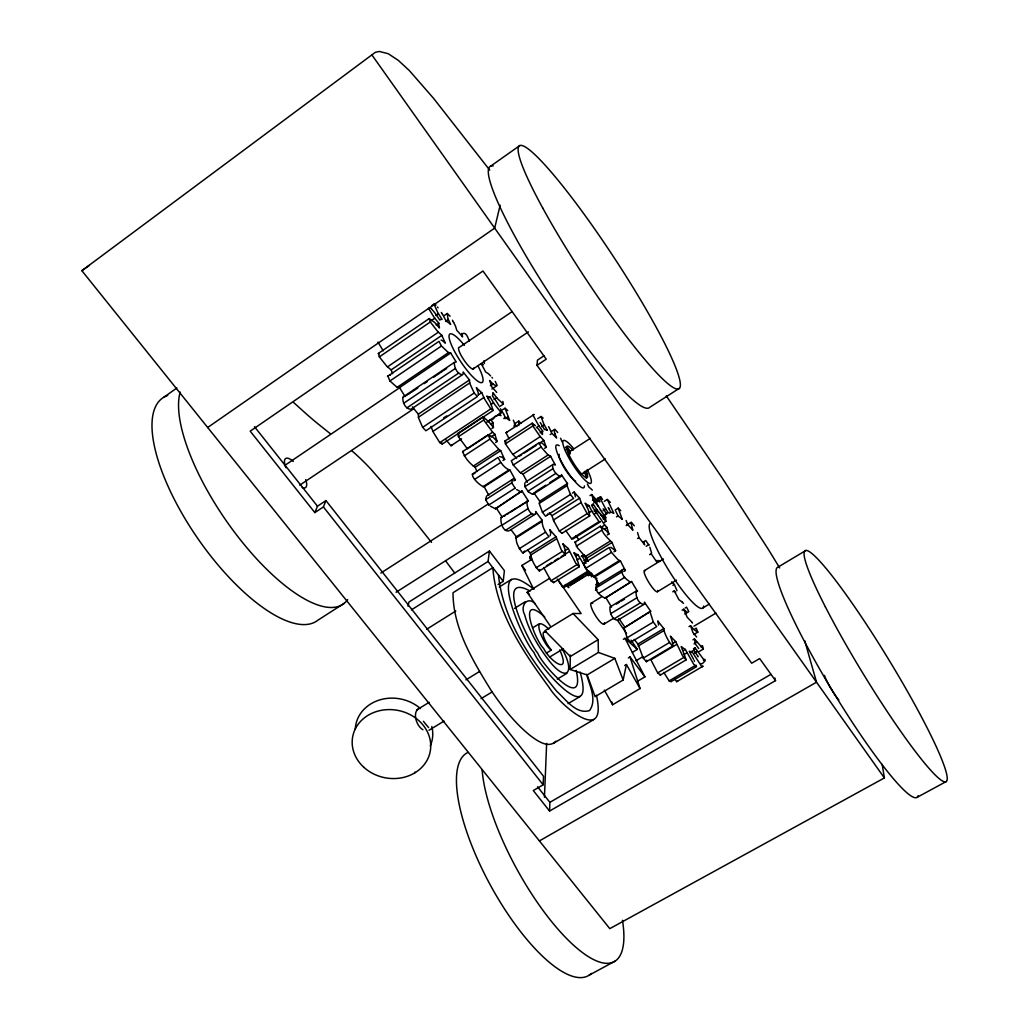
<?xml version="1.0" encoding="UTF-8"?>
<svg xmlns="http://www.w3.org/2000/svg" width="1029" height="1029" viewBox="0 0 1029 1029"><rect width="100%" height="100%" fill="white"/><g stroke="black" fill="none" stroke-linecap="round" stroke-linejoin="round"><path stroke-width="1.5" d="M643.357 604.383C637.954 603.123 635.716 596.434 636.063 591.366M587.16 674.934L595.122 696.659L623.15 680.015L614.827 658.367L587.16 674.934L570.092 669.48L570.298 656.489L544.856 630.751L573.05 613.503L581.141 613.541L558.477 580.382M488.865 505.059L485.649 499.67L486.576 495.978M774.888 678.008L775.506 680.619L549.576 811.058L549.885 802.337L537.55 786.773M498.499 575.134C502.847 619.021 529.472 657.904 556.715 691.256C565.526 699.077 576.099 714.795 589.527 710.576C597.257 699.964 589.656 685.455 586.53 674.342M544.457 797.256L546.643 743.375M575.327 496.814L575.327 496.647A10.02 2.097 57.5 0 0 575.262 495.952L574.143 492.042L572.407 493.148M549.576 811.058L533.305 790.555L543.158 784.805L543.518 776.278L325.949 500.583L317.472 506.204L314.848 512.609L250.201 431.164L482.974 271.013L546.245 359.172L536.997 365.308L751.684 663.229L759.672 658.573L775.506 680.619M554.335 430.688L554.541 432.682A9.493 1.878 57.2 0 0 554.798 433.543M630.931 582.324C626.661 579.944 621.156 575.404 622.03 570.156M539.569 569.539L539.402 570.915L565.358 554.785L565.024 549.254L562.824 543.685A82.654 18.406 57.4 0 0 568.304 548.56L575.738 563.197L579.34 566.683L553.653 582.607L550.978 580.78L543.672 567.571M700.71 663.499C702.833 665.544 707.566 656.849 703.334 659.975M643.871 541.91L644.656 544.843A81.304 16.001 58.4 0 0 639.035 537.614L637.556 532.598M646.675 660.194L646.418 661.686L643.254 658.136L637.954 644.051A80.931 17.326 58.4 0 1 634.16 639.421M635.819 592.254L637.44 591.263A81.304 16.001 58.4 0 1 631.587 581.526L605.078 598.183C600.692 596.061 594.633 591.199 596.164 585.913M536.997 365.308L537.46 360.124L543.994 355.79M484.389 363.52L483.952 360.742M498.049 584.562L503.22 581.321L504.39 570.658L489.444 551.029L408.963 602.029L407.998 606.158M552.65 465.224C552.136 469.52 555.93 474.588 560.226 476.44M676.992 590.646L674.342 584.498L672.876 585.398M503.22 581.321L488.055 561.448L489.444 551.029M561.641 475.051L560.895 476.466L533.035 494.267L533.897 492.788A44.787 9.968 57.4 0 0 539.749 501.174L539.337 503.335A9.956 2.277 57.6 0 0 539.44 504.107L542.412 512.236L545.55 516.185L573.565 498.435L570.452 494.447L567.339 486.408A10.007 2.097 57.6 0 1 567.198 485.598L567.493 483.489A45.019 9.158 57.4 0 1 561.641 475.051L549.756 482.652M547.467 514.641L547.505 514.281A9.968 2.277 57.5 0 0 547.505 513.998M454.342 362.787C454.175 367.147 456.799 373.488 461.841 374.685M631.047 523.092L632.861 530.244A81.304 16.001 58.4 0 0 627.716 524.649L626.146 520.494M524.777 483.077L524.931 486.64L528.224 491.669M414.751 772.882L414.893 772.11M450.085 316.212L447.281 313.485L447.872 318.385A9.814 2.084 56 0 0 448.271 319.414L450.689 324.444A46.254 10.058 56.2 0 0 446.097 321.035L443.332 315.723A9.994 2.148 55.8 0 0 442.547 314.398M539.389 570.992C534.295 566.169 531.247 558.914 530.244 552.972A82.269 19.757 57.4 0 1 527.478 550M600.704 510.152C599.457 508.352 593.283 498.139 597.579 501.689M623.15 680.015L626.429 664.515L624.719 665.531M638.121 646.083L664.052 630.507C666.097 639.048 677.854 656.116 670.406 636.128A81.304 16.001 58.4 0 0 675.744 641.659L682.613 655.872L686.176 659.846L660.335 675.114L657.698 672.889L650.907 659.859L676.645 644.463M500.133 205.208L494.679 228.129L207.678 427.498M478.241 395.2L478.266 393.168A10.251 2.302 56.4 0 0 478.048 392.203L476.311 387.573A46.254 10.058 56.2 0 0 481.726 392.615L483.874 397.606A10.097 2.238 56.6 0 0 484.543 398.918L490.782 408.899L493.135 410.494L442.238 444.078L439.769 442.611L433.608 432.707A9.994 2.572 56.5 0 1 432.952 431.395L430.945 426.366M658.56 625.092L657.763 620.899A81.304 16.001 58.4 0 0 663.834 628.552L664.052 630.507M402.944 397.284C402.146 401.387 405.027 408.912 410.635 409.272M520.854 423.331L518.77 421.093L518.809 425.517M527.041 500.93C526.526 505.046 528.507 514.526 534.758 514.474M524.597 551.055L524.301 551.724M610.094 607.136C609.361 611.2 611.56 619.561 617.439 620.204M542.283 520.365L516.378 536.778C515.349 541.666 518.256 547.479 522.796 553.087L548.959 536.623C545.331 532.366 541.601 526.102 542.283 520.365A82.654 18.406 57.4 0 1 535.685 511.503L535.929 513.703L509.857 530.359M314.848 512.609L323.402 506.937L325.949 500.583M407.214 395.072L403.214 396.885L454.586 362.247L456.284 362.002A46.254 10.058 56.2 0 1 450.715 352.986L399.612 387.56L397.271 387.238A10.213 2.663 55.8 0 1 396.551 386.865L389.914 380.987L387.804 375.868M515.516 495.193L495.476 508.802L522.025 491.039A82.654 18.406 57.4 0 0 528.289 500.789L518.539 507.014M528.289 500.789L501.084 517.458C500.171 521.214 502.306 531.852 508.956 530.977M512.352 479.514L511.773 482.845L515.375 488.556M650.148 612.139L653.312 622.03L656.695 626.635L630.481 642.366L627.085 637.8L624.14 627.844L650.675 611.239A81.304 16.001 58.4 0 1 644.411 602.119L644.566 604.01L618.558 619.767M624.14 627.844L650.675 611.239M550.155 535.659L550.759 533.035L549.718 529.588A82.654 18.406 57.4 0 0 556.046 536.765L561.255 549.833L565.358 554.785M649.659 554.695L651.614 553.1L649.788 547.171M524.083 552.071L523.246 552.843M605.078 598.183L631.587 581.526M555.917 741.163C548.637 749.009 537.305 740.764 530.732 735.954C515.053 723.503 502.692 707.437 491.476 690.999C473.199 661.3 453.082 628.732 452.992 592.755L492.801 567.674C496.3 612.512 523.221 652.116 549.139 687.423C559.66 704.865 608.1 746.668 596.408 695.218M544.47 631.96L545.833 631.742M509.149 438.856L506.024 432.72L506.975 432.013M548.804 629.079C529.073 610.724 543.492 645.826 551.3 649.942M513.715 480.865L515.336 479.823A82.654 18.406 57.4 0 1 509.985 470.099L484.235 486.743C480.402 486.807 467.127 473.404 474.896 473.379M493.123 410.442L490.666 403.136A10.136 2.251 56.6 0 0 490.023 401.812L486.82 396.114A46.254 10.058 56.2 0 0 490.126 397.091L493.521 402.751A9.943 2.161 56.6 0 0 494.46 404.165L501.187 412.68L502.126 411.883M535.427 604.01C527.195 595.276 519.902 606.21 524.584 614.506C528.88 630.391 537.305 644.913 547.106 658.02C565.333 683.397 576.484 674.561 562.143 648.772M693.636 659.396L689.263 651.293A81.304 16.001 58.4 0 0 691.925 651.524L701.958 666.921L702.846 666.097M452.065 445.055L450.985 445.75L461.545 438.778M502.075 412.127L486.653 422.25M568.548 583.957L570.002 585.668L570.889 584.408M533.768 589.18C482.845 548.586 522.436 640.578 533.974 652.45C540.045 668.606 596.37 730.539 580.15 672.04M882.175 764.341L884.374 777.937L609.798 928.647L81.857 270.691L375.341 52.299L379.315 51.45L388.216 53.701L398.274 60.351L409.285 70.512L433.531 98.295L489.74 170.145M164.023 397.091L176.859 388.023M490.756 166.093L519.954 145.449M81.857 270.691L89.433 265.341M431.948 305.549L434.019 304.121L436.026 305.06M392.641 373.668A45.816 11.602 56 0 1 391.149 369.874L387.457 366.838A10.136 2.611 55.6 0 1 386.505 365.874L379.354 356.896L378.376 353.436L429.209 318.566L434.521 322.334A10.264 2.277 55.9 0 1 435.421 323.247L439.46 327.968A46.254 10.058 56.2 0 1 438.817 323.222L434.791 318.218A10.11 2.199 55.8 0 1 433.801 316.842L428.463 308.25M435.872 315.556L438.444 313.704A9.956 2.135 55.9 0 1 437.685 312.392L434.019 304.121M430.829 320.932L434.791 318.218M379.354 356.896L430.315 321.974L429.209 318.566M444.206 315.581L447.281 313.485M436.18 325.035L438.817 323.222M445.647 321.267L448.297 319.466M387.509 366.877L438.38 332.174L441.891 335.313A46.254 10.058 56.2 0 0 445.39 343.133L442.148 340.573A10.329 2.315 56 0 0 441.48 340.226L441.081 340.11M391.149 369.874L441.891 335.313M387.509 376.382L438.984 341.345L441.467 345.988L447.885 352.111A10.316 2.302 56 0 0 448.567 352.523L450.715 352.986M389.914 380.987L441.467 345.988M462.304 333.859C465.931 331.222 468.041 337.808 469.301 341.113M397.297 387.251L448.593 352.535M284.557 465.571L399.02 388.139M512.159 311.607L459.448 347.262A13.004 2.83 56.2 0 0 464.195 360.369A13.004 2.83 56.2 0 0 473.726 368.048M408.269 394.364L410.391 392.937M411.446 392.216L417.8 387.933M424.18 383.637L427.369 381.489M433.762 377.18L435.897 375.739M436.965 375.019L439.113 373.578M440.18 372.858L442.316 371.405M443.396 370.684L446.612 368.523M403.612 403.291L455.358 368.459M406.854 407.896L458.612 373.141M411.626 408.809L463.011 374.337L463.217 371.971A46.254 10.058 56.2 0 0 469.468 379.945L469.751 382.968A10.226 2.29 56.4 0 0 470.021 383.933L474.202 393.001L477.392 396.551L425.89 430.778L422.623 427.344L418.674 418.237A10.136 2.637 56.3 0 1 418.443 417.259L418.353 414.147A45.816 11.602 56 0 1 412.423 406.841M299.748 485.173L413.607 408.835M472.864 369.102L528.43 331.84M418.353 414.147L469.468 379.945M418.443 417.259L469.738 382.929M422.623 427.344L474.202 393.001M490.37 385.734L493.058 384.01A9.724 2.058 56.5 0 0 493.766 384.589L495.656 385.541M443.55 417.993L446.715 415.883M478.524 394.737L481.726 392.615M491.913 389.013L497.174 385.515L495.193 381.36M432.952 431.395L483.836 397.541M488.016 398.48L490.126 397.091M494.049 399.496L496.775 397.773A9.814 2.109 56.6 0 0 497.676 398.84L503.348 404.063L499.348 406.699M490.872 404.513L493.56 402.815M439.769 442.611L490.782 408.899M495.566 442.509L497.161 441.467A82.654 18.406 57.4 0 1 494.936 434.341L492.647 432.206L467.359 448.798L458.407 436.708L457.815 433.441L483.051 416.784L489.122 422.07M458.407 436.708L483.72 420.012L483.051 416.784M500.544 411.137L505.02 408.191L507.786 410.571M487.978 421.427L490.601 419.703L493.11 422.61A82.654 18.406 57.4 0 0 493.457 427.472L491.888 428.501M496.312 416.205L497.856 415.189A82.654 18.406 57.4 0 1 500.956 415.587L499.412 413.195M492.196 419.549L493.753 418.52A82.654 18.406 57.4 0 1 495.219 416.256M490.486 424.334L493.11 422.61M503.76 418.507L505.278 417.517A82.654 18.406 57.4 0 1 509.702 420.437L505.033 408.281M505.098 418.674L507.76 416.925M476.98 471.591A82.269 19.757 57.4 0 1 475.166 467.256C469.636 463.513 464.825 457.841 462.638 451.538L488.235 434.74L493.084 437.248L497.161 441.467M490.949 436.952L494.936 434.341M464.233 455.898L489.907 439.087L488.235 434.74M514.333 423.999L518.77 421.093M513.831 426.057L515.336 425.08L513.342 420.192M506.024 432.72L533.948 414.546M537.691 418.662L541.022 416.488L543.158 418.044M516.558 458.535A44.787 9.968 57.4 0 1 516.455 458.137L512.828 454.342A9.827 2.212 57 0 1 511.927 453.236L505.419 443.821L504.905 441.042L532.25 423.202L534.501 425.028M505.419 443.821L532.842 425.942L532.25 423.202M473.25 466.15L498.833 449.467L500.699 450.612A82.654 18.406 57.4 0 0 504.647 459.436L503.04 460.477M475.166 467.256L500.699 450.612M536.392 427.524L538.964 425.852L542.707 431.112A45.019 9.158 57.4 0 0 542.476 434.47L538.694 429.427A9.904 2.045 57.1 0 0 537.768 428.321L537.228 427.717M541.627 426.649L544.264 424.848A9.595 1.917 57.1 0 1 543.646 423.626L541.022 416.488M472.17 474.279L498.075 457.429C500.467 462.381 504.48 468.529 509.985 470.099M540.135 432.785L542.707 431.112M474.652 479.373L500.621 462.51M512.879 454.394L540.289 436.592L543.814 440.412A45.019 9.158 57.4 0 0 546.36 447.216L544.637 448.335M551.557 431.383L554.85 429.247L557.667 432.514M550.193 434.547L551.866 433.466A45.019 9.158 57.4 0 1 556.625 438.007L554.811 433.595M519.053 456.452L521.664 454.767M524.263 453.069L535.993 445.48M538.604 443.782L543.814 440.412M513.252 465.005L541.061 447.01L539.067 442.766L511.31 460.76L513.252 465.005L519.696 472.144A9.93 2.264 57.1 0 0 520.442 472.748L523.015 474.099A44.787 9.968 57.4 0 0 527.401 482.228M482.91 486.768L508.738 470.073M520.481 472.774L548.2 454.908L550.644 456.297A45.019 9.158 57.4 0 0 555.416 464.992L553.332 464.259L525.536 482.125M515.336 479.823L513.497 478.742L487.502 495.438M523.015 474.099L550.644 456.297M565.526 447.358L566.838 446.522L570.272 451.242A12.682 2.495 57.4 0 0 570.22 453.532L568.471 454.664M485.649 499.67L511.773 482.845M565.461 449.647L566.773 448.798L570.22 453.532M380.833 573.076L488.531 503.786M568.522 452.361L590.427 438.303M488.814 505.007L514.963 488.209M524.931 486.64L552.933 468.671M344.188 603.316L318.115 620.05A135.558 51.154 55.3 0 1 194.597 533.794A135.558 51.154 55.3 0 1 167.701 395.458M679.436 388.267L649.813 407.265A144.536 20.619 56.6 0 1 548.637 292.532A144.536 20.619 56.6 0 1 493.2 165.965M517.15 494.164L518.77 493.123M520.391 492.081L522.025 491.039M527.826 491.335L555.853 473.379M535.221 491.939L545.794 485.186M503.978 516.314L505.586 515.285M507.207 514.256L508.815 513.214M510.435 512.185L516.905 508.056M605.412 458.895L580.973 474.485M396.062 592.267L502.165 524.687M501.856 525.304L528.07 508.609M539.749 501.174L567.493 483.489M539.337 503.297L567.198 485.559M585.681 475.951L587.43 474.845L584.884 471.333M586.131 478.048L587.443 477.224L584.035 472.53A12.682 2.495 57.4 0 0 584.292 471.848M505.393 530.398L531.607 513.728M542.412 512.236L570.452 494.447M515.838 538.013L541.82 521.574M553.975 521.291A9.866 2.238 57.7 0 1 553.448 520.082L551.994 515.658L579.623 498.165A45.019 9.158 57.4 0 1 574.143 492.042M590.016 495.579L591.701 494.512L595.174 498.602A9.518 1.891 57.6 0 0 595.92 499.348L599.47 501.663M411.42 609.863L488.055 561.448M553.435 520.018L581.153 502.499L579.623 498.165M592.472 500.248L595.135 498.563M598.042 498.1L600.859 497.071L602.595 499.399M596.807 499.271L598.273 497.946M598.158 498.769L600.859 497.071M519.233 548.74L545.409 532.237M593.643 501.766L596.228 500.133M587.16 506.641L588.884 505.548L591.842 511.117A9.775 1.994 57.7 0 0 592.653 512.468L599.058 521.639L600.409 521.742L573.05 538.874L571.622 538.81L565.654 530.437M594.26 502.602L595.804 501.625M591.469 505.188L593.167 504.12L596.807 509.548A9.634 1.942 57.7 0 0 597.682 510.718L603.496 517.163L603.431 515.169L601.746 516.224M604.267 501.342L607.277 499.451L610.338 502.332M559.364 531.105L587.186 513.6L589.707 515.889L561.937 533.331L559.364 531.105L553.975 521.291M589.707 515.889L589.193 512.674L591.816 511.053M594.067 511.194L596.769 509.484M530.244 552.972L556.046 536.765M594.929 513.857C597.502 510.538 594.955 508.931 598.917 512.789M530.475 555.223L556.342 538.977M603.02 510.757L605.734 509.046L608.075 512.481A81.304 16.001 58.4 0 0 606.518 514.024L604.975 514.989M530.604 560.085L529.781 557.011L531.427 555.982M533.691 589.231L521.857 565.461L532.019 559.261M605.361 514.178L608.075 512.481M609.219 513.175L610.737 512.223A81.304 16.001 58.4 0 1 613.798 513.291L607.277 499.451M620.77 510.654L618.172 508.082L615.162 510.114M426.713 629.233L455.783 611.033M603.097 518.899L605.708 517.265L600.409 510.011M571.622 538.81L599.058 521.639M499.309 586.954L511.464 579.353M604.28 522.385L605.849 521.407A81.304 16.001 58.4 0 1 605.708 517.265M587.816 561.294A80.931 17.326 58.4 0 1 586.62 558.245L577.385 547.685L574.902 542.116L600.344 526.218L606.518 530.913L608.924 533.961L607.329 534.951M616.512 516.867L618.03 515.928A81.304 16.001 58.4 0 1 622.313 519.426L618.172 508.12M536.122 567.776L562.13 551.518M613.991 551.776L615.599 550.785A81.304 16.001 58.4 0 1 612.049 542.463C608.178 538.54 596.125 527.967 604.833 525.163L607.02 527.491A81.304 16.001 58.4 0 0 608.924 533.961M565.101 550.566L568.304 548.56M576.291 546.167L601.811 530.231M604.37 529.138L607.02 527.491M546.373 565.886L551.776 562.516M554.477 560.831L558.528 558.31M561.229 556.625L569.32 551.57M576.459 555.84L578.054 554.85L586.015 568.355M626.905 524.906L631.317 522.153L634.34 525.845M626.224 525.587L627.716 524.649M581.269 556.445L583.88 554.824M576.999 560.02L579.674 558.361M582.967 556.265L584.536 555.3L588.061 561.204M550.656 626.558L527.118 592.305L549.627 578.311M584.768 556.882L610.236 541.061M586.62 558.245L612.049 542.463M550.978 580.78L576.716 564.792M583.957 560.638L586.581 559.004M514.539 608.371L525.369 601.656M611.445 552.393L609.142 547.518L583.353 563.506L585.604 568.394L611.445 552.393L617.85 559.506L620.461 561.011A81.304 16.001 58.4 0 0 625.388 570.478L623.767 571.468M637.556 538.527L639.035 537.614M557.242 579.044L562.541 586.813L587.945 571.108L589.102 571.391M562.541 586.813L564.432 587.16L589.758 571.507M572.523 583.623L580.292 578.825M581.848 577.861L583.404 576.896M586.517 574.967L589.707 573.037L594.788 576.845L620.461 561.011M570.002 585.668L591.058 572.664M588.279 575.79L592.048 573.462M642.803 542.309L645.749 540.495L648.977 545.138M593.476 576.562L619.214 560.689M646.173 546.283L648.784 544.675M595.74 584.652L598.389 583.031M595.637 588.125L621.683 572.137M532.713 627.806L539.389 623.703M595.495 590.26L597.129 589.257M598.556 593.399L624.642 577.41M416.912 709.817L429.157 702.318M465.905 679.847L479.514 671.525M591.212 603.161L602.081 596.524M644.411 570.619L663.422 558.991M616.371 604.1L619.599 602.132M621.22 601.142L624.462 599.174M610.686 613.708L636.887 597.785M546.412 653.093L551.415 650.045A12.155 3.241 58.7 0 1 544.251 638.392A12.155 3.241 58.7 0 1 544.367 632.115M428.964 730.256L444.052 721.097M481.07 698.652L492.042 692.002M549.64 657.068L563.352 648.759M604.036 624.088L613.567 618.3M657.428 591.714L676.503 580.137M614.004 618.866L640.218 602.981M672.747 591.816L674.239 590.916L675.77 592.112M570.298 656.489L598.145 639.665L573.05 613.503M570.092 669.48L598.402 652.45L614.827 658.367M557.306 679.127L566.94 673.339M623.355 639.292L625.002 638.302L637.324 649.402L632.411 652.347M627.085 637.8L653.312 622.03M685.095 608.049L686.575 607.161L688.8 611.663L684.851 614.043M682.098 610.171L683.603 609.271L686.703 612.011M637.954 644.051L663.834 628.552M702.846 607.972L709.238 604.152M805.733 550.554L778.207 567.005A134.542 17.03 58.8 0 0 835.419 695.668A134.542 17.03 58.8 0 0 918.138 795.661M628.333 657.955L630.005 656.939L644.913 676.876L638.186 680.851M689.031 626.597L690.549 625.696L693.958 629.684L697.829 632.128L696.234 628.153L694.729 629.053M636.063 660.708L642.958 656.592M693.945 626.198L715.991 613.065M643.254 658.136L669.377 642.585M568.047 703.656L580.086 696.479M672.516 643.575L675.744 641.659M646.418 661.686L672.503 646.173M693.816 634.52L697.829 632.128M692.941 639.845L694.485 638.932L703.36 649.08L699.296 651.473M694.035 643.871L696.762 642.263M683.758 650.431L685.365 649.479L693.687 664.245L696.569 666.651L671.049 681.648L669.159 680.889L663.821 672.439M693.443 648.759L694.999 647.833L704.839 661.068M684.169 654.47L686.857 652.875M692.44 651.177L694.009 650.251A81.304 16.001 58.4 0 0 694.999 647.833M690.343 652.463L691.925 651.524M701.006 646.842L702.383 645.697M657.698 672.889L683.59 657.57M694.434 653.106L697.199 651.473M604.37 690.112L612.589 704.762L640.038 688.542L630.005 656.939M553.293 743.44L593.617 719.67M669.159 680.889L694.742 665.827M674.458 678.69L676.696 681.661L702.91 666.265M549.885 802.337L770.888 674.381M539.415 840.925L816.524 682.201L804.704 640.63M589.09 975.209L614.969 961.176M917.161 797.308L946.333 781.487M533.858 414.443L532.971 415.086L538.077 424.462A9.737 1.981 57 0 0 538.926 425.787L538.964 425.852M676.748 681.725L677.751 680.941M499.657 456.619L502.088 457.159L504.647 459.436M501.084 517.458L502.358 517.343A82.269 19.757 57.4 0 1 496.119 507.631M495.451 508.802L490.357 506.191M584.755 563.133L586.028 563.352M389.579 374.89L390.338 375.006A10.226 2.663 55.8 0 1 390.493 375.058M521.343 492.171L516.661 489.572M610.75 547.222L615.599 550.785M597.579 584.948L623.587 569.114L625.388 570.478M637.44 591.263L636.231 591.019L610.261 606.84L611.535 607.046A80.931 17.326 58.4 0 1 605.721 597.322M462.638 451.538L463.552 451.77M532.315 494.267L528.263 491.695M540.817 442.611L542.283 443.332A10.007 2.084 57.2 0 1 542.978 443.872L546.36 447.216M378.376 353.436L379.199 353.77M658.058 560.406L660.116 561.551M574.902 542.116L575.726 542.489M483.398 364.742L481.109 363.674A46.254 10.058 56.2 0 1 485.624 371.945L488.26 373.63A9.737 2.071 56.5 0 1 489.007 374.286L490.601 375.919M586.929 573.667L596.923 578.414M504.905 441.042L505.934 441.788M457.815 433.441L458.883 434.199M530.089 591.058C492.106 570.002 531.093 646.212 537.691 653.042C542.142 664.966 585.925 713.367 576.201 670.419M548.2 454.908L548.161 454.882A9.994 2.084 57.2 0 1 547.428 454.265L541.061 447.01M330.412 433.801L316.044 422.276A281.419 76.39 53.7 0 1 305.78 413.465L293.741 402.609M527.118 592.305L529.498 594.35M351.879 450.843L355.044 453.609A132.741 42.974 56.9 0 1 363.34 461.404L365.115 463.166A147.314 48.054 57 0 1 370.723 468.98L398.429 500.776L431.511 542.36M671.615 581.899L674.214 584.369M534.54 425.067L535.312 425.774M565.32 584.511L568.818 587.649L567.391 584.858M498.833 449.467L489.907 439.087M493.02 383.984L489.585 380.55A46.254 10.058 56.2 0 1 491.862 387.007L495.502 390.956A9.84 2.122 56.6 0 1 496.415 392.062L496.724 392.461M544.714 616.95C516.417 591.263 534.797 640.205 543.582 648.347C549.91 661.274 571.751 676.593 559.737 649.878M438.38 332.174L438.328 332.135A10.239 2.264 55.9 0 1 437.402 331.145L430.315 321.974M489.225 422.173L493.457 427.472M682.188 602.042L678.883 599.663A81.304 16.001 58.4 0 0 674.239 590.916M589.656 572.973L585.604 568.394M430.649 308.018L431.344 308.777M682.343 602.222L683.449 603.444M600.46 514.397L601.065 515.066M450.921 445.686L446.059 439.949M431.395 308.829L432.63 310.218M601.116 515.117L605.849 521.407M587.932 571.095L586.118 568.522M492.595 432.141L483.72 420.012M491.952 377.424L492.518 378.08M540.251 436.54L540.289 436.592A9.878 2.032 57 0 1 539.35 435.421L532.842 425.942M433.26 310.951L435.01 313.112A10.136 2.212 55.8 0 1 435.962 314.385L439.795 320.07A46.254 10.058 56.2 0 1 442.071 319.402L438.483 313.768M604.782 525.099L596.498 512.866M323.402 506.937L543.158 784.805M254.497 426.701L317.472 506.204M691.565 621.825L687.192 617.271A81.304 16.001 58.4 0 0 683.603 609.271M691.617 621.889L692.517 623.059M521.857 565.461L525.549 570.349M496.737 397.721L492.891 392.628A46.254 10.058 56.2 0 1 492.364 395.792L496.235 401.207A9.981 2.187 56.6 0 1 497.097 402.545L497.457 403.136M578.748 539.659L575.867 535.62M445.994 561.371L454.741 573.037M437.505 307.041L438.071 307.812M603.174 508.738L603.856 509.702M371.726 54.666L884.374 777.937M696.659 637.015L692.787 632.359A81.304 16.001 58.4 0 0 690.549 625.696M540.174 422.533L540.302 422.713A9.763 1.994 57 0 1 541.164 424.012L544.534 429.607A45.019 9.158 57.4 0 1 547.389 430.354L544.29 424.913M666.303 395.895L722.101 477.829L768.02 548.881A244.027 35.899 58.3 0 1 779.648 567.944M383.251 350.838L377.977 342.155M694.009 650.251L697.611 655.846M617.516 620.307L626.52 633.53M631.021 640.141L637.324 649.402M597.939 506.178L597.605 505.689A9.673 1.955 57.7 0 0 596.704 504.416L593.103 499.914A45.019 9.158 57.4 0 0 591.701 494.512M441.287 312.417L441.853 313.279M500.441 408.77L500.891 409.465M441.93 313.408L442.547 314.398M698.73 648.553L695.167 643.691A81.304 16.001 58.4 0 0 694.485 638.932M608.178 507.541L608.846 508.622M587.186 513.6L581.719 503.773A9.917 2.045 57.7 0 1 581.179 502.564L581.153 502.499M605.734 509.046L599.611 497.213M604.345 510.397L606.518 514.024M608.885 508.699L610.737 512.223M502.679 412.346L503.58 413.877M497.895 403.87L498.743 405.349M548.598 426.649L549.01 427.395A9.621 1.929 57 0 1 549.679 428.643L551.866 433.466M452.438 320.199L453.236 321.627M626.429 664.515L640.038 688.542M615.792 511.207L618.03 515.928M697.649 655.91L698.164 656.849M529.781 557.011L531.311 559.725M503.618 413.954L505.278 417.517M453.262 321.691L453.725 322.54M596.511 513.407L596.241 512.892A9.814 2.007 57.7 0 0 595.431 511.49L591.855 505.895A45.019 9.158 57.4 0 0 593.167 504.12M453.995 323.055L455.165 325.434A9.84 2.097 56 0 1 455.615 326.515L456.76 330.309A46.254 10.058 56.2 0 1 462.574 336.92L461.854 333.653A9.724 2.045 56.2 0 1 461.841 333.37M625.002 638.302L644.913 676.876M585.462 561.68L581.938 555.814A82.654 18.406 57.4 0 0 584.536 555.3M560.599 438.251L561.77 440.952A9.518 1.891 57.1 0 1 562.091 441.878L562.104 441.93M570.207 655.023L570.606 655.872M694.176 660.631L694.485 661.364M598.466 498.216L599.868 501.779M696.016 665.171L696.286 665.879M600.872 527.697L600.344 526.218M670.767 680.812L671.049 681.648M611.689 701.727L612.589 704.762M702.537 645.942L703.36 649.08M589.193 512.674L588.241 509.728A9.943 2.058 57.7 0 0 587.752 508.57L585.064 503.155A45.019 9.158 57.4 0 0 588.884 505.548M502.834 401.426L503.348 404.063M579.34 566.683L576.96 558.773L573.86 552.624A82.654 18.406 57.4 0 0 578.054 554.85M553.486 581.719L553.653 582.607M442.058 442.972L442.238 444.078M686.163 659.795L681.198 646.521A81.304 16.001 58.4 0 0 685.365 649.479M660.181 674.252L660.335 675.114M656.656 560.496L656.824 562.117A81.304 16.001 58.4 0 0 651.138 553.782M561.898 532.495L561.937 533.331M596.949 579.957L597.077 586.157M598.145 639.665L598.402 652.45M551.994 515.658A44.787 9.968 57.4 0 1 549.28 512.828M587.405 484.016A45.019 9.158 57.4 0 1 588.691 486.833L591.534 489.315A9.544 1.904 57.6 0 1 592.305 490.138M575.661 481.199A16.04 3.254 57.4 0 1 564.458 468.105A16.04 3.254 57.4 0 1 559.236 454.355M516.378 536.778A82.269 19.757 57.4 0 1 510.989 529.678M488.814 495.245A82.269 19.757 57.4 0 1 484.235 486.743M515.336 425.08A82.654 18.406 57.4 0 1 516.97 426.585M622.481 920.286A127.429 40.8 61.2 0 1 562.889 934.641A127.429 40.8 61.2 0 1 482.112 769.731M591.353 973.447A126.837 42.703 61.5 0 1 492.119 888.297A126.837 42.703 61.5 0 1 467.963 752.418M477.983 365.874A29.108 6.328 56.2 0 1 475.076 379.032A29.108 6.328 56.2 0 1 449.93 340.933A29.108 6.328 56.2 0 1 464.401 345.32M405.104 396.499A45.816 11.602 56 0 1 399.612 387.56M347.661 599.611A136.265 48.903 55.4 0 1 242.239 542.129A136.265 48.903 55.4 0 1 180.191 392.1M587.186 469.507A25.365 4.991 57.4 0 1 585.321 480.453A25.365 4.991 57.4 0 1 564.136 447.924A25.365 4.991 57.4 0 1 573.346 448.245M584.421 485.894A25.326 5.106 57.4 0 1 565.153 468.131A25.326 5.106 57.4 0 1 559.236 445.698M586.17 471.05A18.599 3.666 57.4 0 1 582.028 474.382A18.599 3.666 57.4 0 1 567.648 451.705A18.599 3.666 57.4 0 1 573.024 450.303M591.405 576.819A10.933 3.756 -36.4 0 1 592.653 574.722M305.703 479.617A17.609 5.968 55.5 0 1 302.179 487.502M285.921 467.719A17.609 5.968 55.5 0 1 293.278 461.404M703.643 606.017A49.816 8.914 58.3 0 1 671.474 574.658A49.816 8.914 58.3 0 1 650.418 523.311M624.719 626.905A80.931 17.326 58.4 0 1 618.853 618.416M598.981 585.102A80.931 17.326 58.4 0 1 594.788 576.845M657.711 590.466A12.387 2.431 58.4 0 1 649.08 582.864A12.387 2.431 58.4 0 1 645.337 570.735M604.46 622.764A12.271 2.868 58.6 0 1 595.084 615.008A12.271 2.868 58.6 0 1 592.717 603.444M838.828 700.016A17.261 2.341 58.9 0 1 824.461 675.371M428.643 727.58A11.731 0.99 52.9 0 1 423.433 721.303M422.906 729.78A11.756 6.959 67.2 0 1 415.755 718.551A11.756 6.959 67.2 0 1 418.803 708.737M431.82 726.487A38.935 33.944 11 0 1 430.276 745.922M355.262 729.407A38.935 33.944 11 0 1 379.161 700.093A38.935 33.944 11 0 1 420.501 708.595M825.399 606.904A135.236 14.586 58.6 0 0 944.892 781.873A135.236 14.586 58.6 0 0 856.694 609.811A135.236 14.586 58.6 0 0 825.399 606.904M542.669 207.909A145.346 17.686 56.7 0 0 677.828 389.091A145.346 17.686 56.7 0 0 577.076 204.63A145.346 17.686 56.7 0 0 542.669 207.909M363.816 767.274A39.462 34.291 11 0 0 429.453 754.579A39.462 34.291 11 0 0 381.09 710.37A39.462 34.291 11 0 0 363.816 767.274"/></g></svg>
